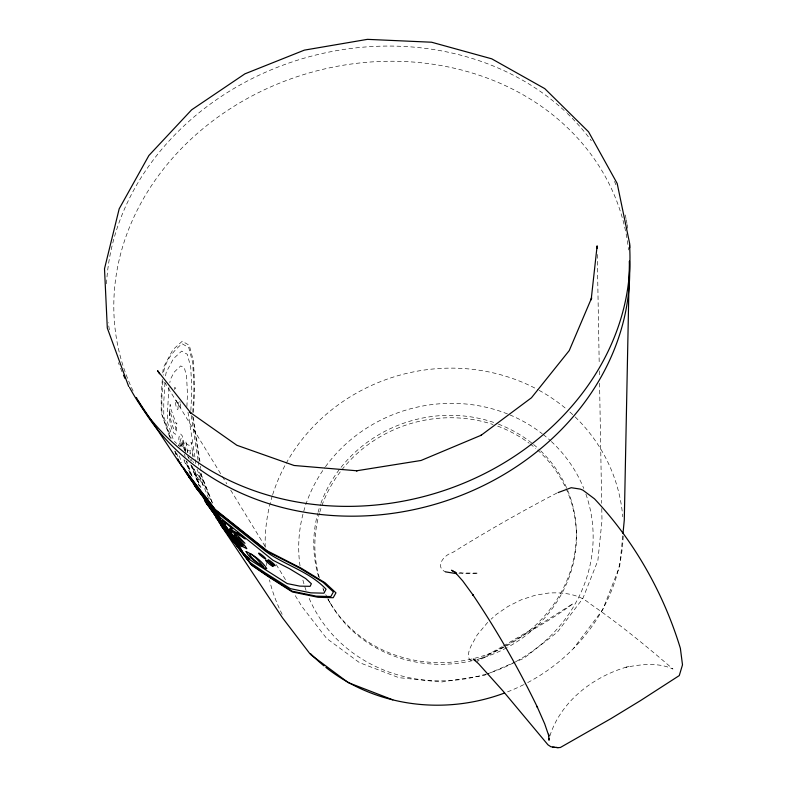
<?xml version="1.0" encoding="UTF-8"?>
<svg xmlns="http://www.w3.org/2000/svg" width="787" height="787" viewBox="0 0 787 787"><rect width="100%" height="100%" fill="white"/><g stroke="black" fill="none" stroke-linecap="round" stroke-linejoin="round"><path stroke-width="0.59" stroke-dasharray="3.94 2.95" d="M192.717 456.44L192.058 450.981L189.893 450.577L190.631 454.63M186.883 406.574L187.463 394.405L186.578 376.117L184.355 367.863L180.705 365.925L174.261 372.044L170.454 379.265L169.815 382.718M190.847 410.578L191.831 390.254L190.739 367.214L187.326 354.307L181.649 351.11L173.465 358.665L166.234 372.241L165.339 376.845M192.785 412.457L193.966 388.217L192.776 362.846L188.782 347.628L182.112 343.762C172.678 351.395 164.021 362.65 163.312 375.163M193.494 412.427L194.694 387.519L193.484 361.351L189.283 345.316L182.279 341.224L172.933 349.684L163.362 367.48L162.604 374.582M168.959 387.322L167.542 410.912L167.582 422.668L173.406 439.766M193.632 462.766L193.681 461.851M164.965 382.856L163.765 402.059L163.775 416.766L171.261 438.359M162.289 379.364L161.207 396.087L161.207 412.772L169.746 437.267M162.929 381.075L161.866 397.632L161.866 413.795L170.454 438.418M622.783 535.809L619.694 566.345L602.803 609.522L573.664 648.291M549.838 736.052C561.062 700.705 594.244 675.866 629.098 666.343L625.95 667.287C641.208 664.277 658.493 662.28 672.964 669.048C646.255 645.989 618.907 623.57 589.797 603.59C578.514 593.9 562.921 592.168 548.618 593.054L535.435 595.198L521.328 599.763L507.92 606.482L496.233 614.49L491.118 619.202M487.704 622.35L477.227 634.863L471.098 645.92C469.131 650.249 465.599 658.689 472.19 661.11M503.277 646.038L542.154 623.166L573.231 603.531C551.746 619.723 527.457 632.718 504.201 646.521M503.208 647.091L477.079 661.513M502.273 646.609L478.289 659.929L476.519 660.057M556.96 493.016C521.388 511.501 486.543 531.402 452.515 552.612C444.498 554.51 434.316 566.591 445.363 571.824M486.258 674.498L484.054 675.453L441.3 682.044L398.793 677.656L359.443 662.624L326.625 638.434L301.874 606.462L294.181 593.88M487.36 674.026L523.778 658.335L557.462 632.069L582.833 598.494L597.864 560.649L601.986 520.502L601.77 508.235M458.86 573.693L478.339 573.143L462.549 572.985L457.877 572.021M178.196 445.068L178.806 445.491L178.797 444.832L179.495 446.819M176.632 443.484L174.38 441.359M164.631 382.197L221.708 475.466M222.347 476.519L226.843 483.848M230.689 490.134L265.317 546.729M276.217 564.545L285.838 580.255M329.143 601.17L330.176 603.039M190.257 459.47L190.857 460.611M192.244 461.546L191.241 459.441M184.04 460.611L185.545 463.917L184.001 459.559M185.457 450.99L182.19 439.254L181.187 438.143L179.957 441.91L181.138 446.249M185.948 452.712L181.699 441.054L180.813 443.229L182.151 448.167M184.817 450.676C183.263 447.429 180.43 437.651 182.712 448.728M188.447 457.031L189.313 459.106M187.611 456.007L188.516 458.162M192.392 466.465L200.931 487.842M192.117 466.809L200.006 486.582M191.192 465.215L199.377 485.746M190.788 464.802L199.298 486.13M199.416 472.151L210.267 499.45M197.035 469.268L208.889 499.204M212.539 503.139L201.57 475.496L200.892 469.662M212.067 502.48L201.019 474.64L200.744 472.22M192.176 476.489L186.647 460.897M191.507 475.417L186.696 461.851M191.113 475.24L186.194 461.448M190.1 473.853L185.437 460.818M179.269 455.84L181.777 462.726M176.554 452.928L178.6 458.526M175.039 451.02L176.701 455.604M174.783 451.128L176.465 455.742M184.424 454.197L185.152 456.44M180.676 446.662C179.131 442.53 177.528 437.739 180.439 433.785L182.181 435.742L185.752 450.144M193.258 417.169L199.937 461.497M192.618 416.097L199.475 461.339M191.202 415.379L198.039 460.306M187.985 412.27L195.156 458.516M187.886 452.368L187.513 450.125L189.588 450.518L190.041 454.178M187.621 452.663L185.83 441.153C184.896 445.294 193.12 447.429 191.074 442.264L193.287 456.627M200.488 466.17L200.754 468.501M198.176 461.487L198.727 466.229M195.294 459.736L195.865 464.615M576.271 530.379L576.399 532.504M597.274 254.437L599.212 363.555M599.34 370.913L599.428 375.822M599.556 383.18L601.681 503.336M133.092 390.972A260.399 224.669 -15.7 0 1 310.078 72.679A260.399 224.669 -15.7 0 1 628.557 249.991M623.206 536.085A180.056 167.503 -16.4 0 1 524.801 684.1M523.699 684.66A180.056 167.503 -16.4 0 1 506.73 692.186M282.179 614.332A180.056 167.503 -16.4 0 1 269.459 579.852M266.724 565.558A180.056 167.503 -16.4 0 1 266.399 563.138M265.199 547.329A180.056 167.503 -16.4 0 1 272.302 495.849M272.666 494.698A180.056 167.503 -16.4 0 1 285.573 464.409M286.163 463.336A180.056 167.503 -16.4 0 1 538.003 389.732M539.075 390.322A180.056 167.503 -16.4 0 1 566.197 408.856M569.837 411.995A180.056 167.503 -16.4 0 1 574.294 416.097M575.159 416.943A180.056 167.503 -16.4 0 1 622.763 516.774M585.902 494.108A147.995 137.941 -16.4 0 1 487.379 673.672M486.218 674.026A147.995 137.941 -16.4 0 1 308.691 597.244M306.064 590.437A147.995 137.941 -16.4 0 1 302.306 577.737M300.034 565.961A147.995 137.941 -16.4 0 1 324.746 467.724M325.464 466.73A147.995 137.941 -16.4 0 1 508.756 414.444M509.887 414.906A147.995 137.941 -16.4 0 1 542.223 433.755M543.168 434.503A147.995 137.941 -16.4 0 1 550.447 440.69M551.323 441.507A147.995 137.941 -16.4 0 1 583.787 488.511M625.252 214.969A264.412 227.227 -15.7 0 1 626.009 218.57M626.255 219.78A264.412 227.227 -15.7 0 1 626.934 223.4M627.141 224.61A264.412 227.227 -15.7 0 1 627.731 228.25M122.034 371.818A264.412 227.227 -15.7 0 1 119.693 366.103M119.25 364.952A264.412 227.227 -15.7 0 1 118.384 362.64M109.403 329.783A264.412 227.227 -15.7 0 1 108.242 322.621M106.52 283.822A264.412 227.227 -15.7 0 1 282.572 65.311A264.412 227.227 -15.7 0 1 566.404 112.58M567.299 113.426A264.412 227.227 -15.7 0 1 591.342 140.765M614.519 181.433A264.412 227.227 -15.7 0 1 615.916 184.847M537.531 450.026A131.498 122.546 -16.4 0 1 507.723 647.229M506.651 647.809A131.498 122.546 -16.4 0 1 477.04 659.496M472.289 660.677A131.498 122.546 -16.4 0 1 327.874 598.858M327.323 597.795A131.498 122.546 -16.4 0 1 325.739 594.559M323.782 590.161A131.498 122.546 -16.4 0 1 322.877 587.938M319.394 577.766A131.498 122.546 -16.4 0 1 319.424 513.291M319.758 512.15A131.498 122.546 -16.4 0 1 321.578 506.513M321.972 505.392A131.498 122.546 -16.4 0 1 341.105 470.764M341.853 469.809A131.498 122.546 -16.4 0 1 493.046 424.498M497.63 426.111A131.498 122.546 -16.4 0 1 529.198 443.229M530.153 443.947A131.498 122.546 -16.4 0 1 535.681 448.413M540.679 450.833A131.98 122.91 -16.4 0 1 570.437 571.037A131.98 122.91 -16.4 0 1 472.957 658.699M471.767 658.975A131.98 122.91 -16.4 0 1 327.963 599.084M324.697 592.66A131.98 122.91 -16.4 0 1 322.729 588.253M318.666 576.96A131.98 122.91 -16.4 0 1 317.751 513.439M318.056 512.288A131.98 122.91 -16.4 0 1 320.535 504.349M320.939 503.227A131.98 122.91 -16.4 0 1 497.227 423.681M498.368 424.104A131.98 122.91 -16.4 0 1 532.681 443.77M533.596 444.517A131.98 122.91 -16.4 0 1 539.823 450.007M174.419 389.555A4.712 0.974 79.8 0 1 175.088 387.538A4.712 0.974 79.8 0 1 176.495 391.149M180.331 403.741A4.683 0.964 79.9 0 1 179.603 407.686A4.683 0.964 79.9 0 1 178.078 400.101M179.83 401.409A4.683 0.964 79.9 0 1 180.115 402.541M169.559 411.817L169.658 419.166A10.477 2.233 80 0 0 170.484 424.232C171.251 427.341 172.658 433.48 175.521 434.326A16.753 3.581 80 0 0 176.327 430.273L176.868 422.914L176.19 423.681L170.484 408.04L170.149 404.459L169.559 411.817M170.031 411.778C168.084 414.149 175.776 438.871 175.816 427.685L170.031 411.778M197.94 477.709L197.567 477.355L198.294 479.637L194.005 468.954L195.451 472.102L199.396 476.912L198.688 474.679L202.918 485.205L201.492 482.106L197.94 477.709M175.521 402.403A4.722 0.984 79.9 0 0 177.537 409.555A4.722 0.984 79.9 0 0 177.311 402.757A4.722 0.984 79.9 0 0 175.521 402.403"/><path stroke-width="1.18" d="M629.708 247.797L629.777 244.196L617.195 183.499L588.538 131.793L544.761 88.616L491.727 58.818L431.581 42.223L367.431 39.35L304.362 50.132L244.895 73.85L191.615 109.836L148.891 155.511L119.191 208.811L104.504 268.741L107.307 328.031L128.684 386.525M549.119 738.363L549.021 740.242L548.559 734.241L548.854 735.973L544.693 723.853L537 706.382L537.551 707.552C518.594 668.419 496.971 630.554 472.662 594.49L473.361 595.464L462.726 580.914L454.856 572.001L456.204 573.093L451.541 570.25L453.204 571.057M623.009 533.379L624.288 519.981L629.443 261.097A260.399 224.669 -15.7 0 1 431.315 505.343A260.399 224.669 -15.7 0 1 136.397 397.504M558.062 492.603L571.224 487.704L580.314 489.101L582.921 490.173L594.49 498.83C634.125 540.905 663.549 593.083 680.371 648.311L682.496 664.848L679.27 675.59L640.638 700.519L610.987 718.6L560.374 747.483L558.15 747.65L550.87 746.745L547.978 744.827L503.06 691.065L478.457 663.618L473.223 659.112L474.551 659.781L473.892 659.545M456.558 573.664L445.363 571.824M552.7 747.237L554.717 747.404M556.045 747.473L558.15 747.65M474.856 659.909L475.407 659.959M392.811 699.83L348.267 682.624L311.013 654.892M230.493 532.888C235.913 538.033 243.104 542.076 246.784 548.667L238.028 544.348L211.86 510.753L206.548 503.611L205.377 500.522M244.796 554.658L249.813 559.016L245.947 556.399L232.844 538.308M240.429 548.687L241.56 549.995L233.434 538.987M234.123 538.987L236.149 541.495L240.95 543.797L231.762 534.924M227.807 530.969L236.907 542.637L243.281 545.745L239.455 541.338L231.594 534.57L223.37 523.375M236.936 544.161L238.864 546.512L228.191 532.268L242.17 551.549L236.897 544.171M219.543 520.345L228.801 532.406M138.128 400.721L178.56 461.516L215.549 510.153L267.747 551.776L300.329 568.45L323.113 582.37L333.383 591.922L330.835 596.556L316.177 596.143L291.869 591.126L267.482 575.651L251.368 564.643L220.793 525.027L219.484 521.643M180.193 463.759L177.951 459.047M209.401 507.074C210.837 511.924 270.295 581.072 224.02 524.585M220.409 521.614L205.259 501.673L203.971 498.279M204.738 499.292L196.12 487.92L195.245 485.618M310.068 653.948L282.543 617.884L221.314 525.814L220.439 523.542M202.603 496.017L223.754 524.103M214.074 511.294L194.251 485.107L193.218 482.392M204.217 498.486L214.93 512.681M221.314 525.814L251.86 565.4L268.377 576.674L292.39 591.972L318.037 597.284L333.196 597.726L335.96 592.837L325.129 582.813L301.598 568.421L267.147 550.792L214.949 509.238L204.374 495.279M214.546 512.062L224.226 524.978M209.48 504.674L214.487 511.048L202.416 494.275L212.47 508.451L204.207 497.256L208.968 503.926M208.506 505.333L209.726 507.054L209.499 506.444M159.505 373.815L157.577 370.677L191.251 413.559L189.756 412.152L236.848 445.265L294.063 465.481L357.15 470.803L356.481 470.803L421.075 460.464L481.349 435.172L480.808 435.516L531.451 397.779L569.237 350.589L591.657 297.85L591.165 299.808L597.126 245.849L597.166 248.308M184.876 469.987L186.726 473.804L194.212 484.143L188.182 475.446L192.53 481.113L191.733 480.139L197.557 489.032L189.244 477.581L186.627 472.2M217.989 519.42L219.278 522.745L249.922 562.439L264.875 572.651L290.354 588.656L310.786 592.847L323.988 593.172L326.064 589.207C309.557 571.608 284.983 565.223 265.878 551.51L217.281 512.799L181.04 465.255L180.223 463.012M214.89 514.757L216.179 518.092L246.961 557.944L287.255 583.59L299.808 586.138L310.137 586.325L311.357 583.728L305.671 578.534L289.468 568.676L272.932 560.226L220.734 518.053L184.709 470.764L183.45 467.321M206.814 503.1L207.611 505.205M204.541 499.115L205.84 502.549M195.865 486.573L196.72 488.835M194.369 484.162L195.373 486.799M177.724 459.215L178.56 461.516M504.418 693.062A180.056 167.503 -16.4 0 1 325.877 667.406M323.969 665.881A180.056 167.503 -16.4 0 1 310.609 653.712M629.57 245.347A264.412 227.227 -15.7 0 1 430.371 494.748A264.412 227.227 -15.7 0 1 129.521 387.391M125.084 378.577A264.412 227.227 -15.7 0 1 123.529 375.212M235.903 535.445L234.575 534.767L244.973 543.335L234.428 531.914L245.328 538.967L237.379 532.514L239.11 534.511L229.981 528.775L230.611 527.388L232.903 528.874L222.741 520.63L225.377 523.129L225.505 525.795L223.656 523.424L228.653 530.094L231.88 532.71L229.666 530.576L229.902 529.051L230.68 529.543L235.903 535.445M246.095 551.549C249.43 558.455 257.605 563.246 263.979 567.683A11.913 1.584 39.3 0 0 266.744 568.548C262.051 561.17 254.034 555.14 246.095 551.549M263.35 566.551C244.039 554.589 246.4 545.175 263.35 566.551M216.573 517.226L214.044 513.862L225.171 528.323L226.892 530.9L221.432 523.542L229.145 534.717L216.573 517.226M259.72 554.648A4.584 0.63 39.3 0 0 265.672 558.986A4.584 0.63 39.3 0 0 261.254 554.501A4.584 0.63 39.3 0 0 259.72 554.648M266.754 561.78A4.929 0.679 39.2 0 0 273.178 566.463A4.929 0.679 39.2 0 0 268.446 561.662A4.929 0.679 39.2 0 0 266.754 561.78M269.095 561.357A4.594 0.63 39.2 0 0 275.086 565.715A4.594 0.63 39.2 0 0 270.679 561.239A4.594 0.63 39.2 0 0 269.095 561.357"/></g></svg>
